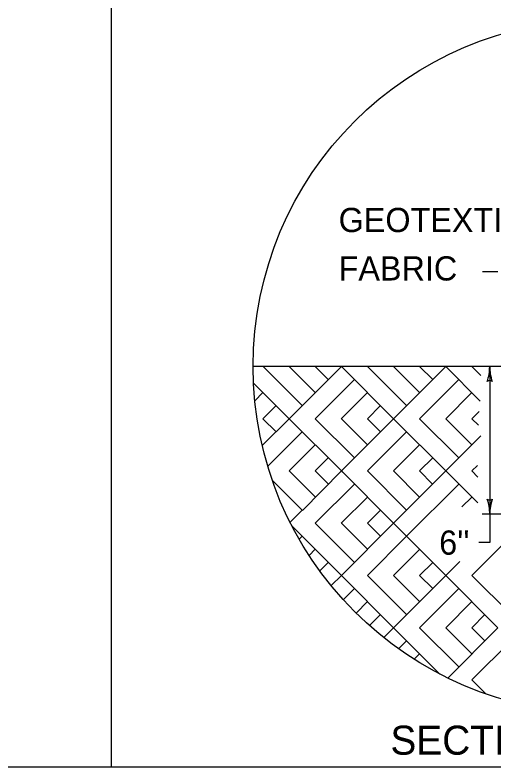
# Model space of a CAD drawing. Extents: x 1007 to 1035.5, y 1000.5 to 1021.5.
# Drawn here: x 1026.7 to 1030.66, y 1009 to 1015.21 of the extents above; entities that cross this region are included whole.
import ezdxf

# ---------------------------------------------------------------- set-up
doc = ezdxf.new("R2010")
doc.units = 0
doc.layers.add('1', color=7, linetype='Continuous')

msp = doc.modelspace()

# ---------------------------------------------------------------- linework, layer by layer
at = {"layer": '1'}
for p, q in [((1027.5, 1021.5), (1027.5, 1009)), ((1030.6934, 1013.0881), (1030.5684, 1013.0881)), ((1031.1274, 1012.308), (1028.6717, 1012.308)), ((1028.7537, 1012.308), (1029.0774, 1011.9843)), ((1028.9693, 1011.8765), (1029.4013, 1012.308)), ((1028.9693, 1011.8765), (1029.4013, 1012.308)), ((1028.9693, 1012.308), (1029.1853, 1012.092)), ((1029.1853, 1012.308), (1029.2932, 1012.2)), ((1029.4013, 1012.308), (1029.8327, 1011.8765)), ((1029.4013, 1012.308), (1029.8327, 1011.8765)), ((1029.617, 1012.308), (1029.9407, 1011.9843)), ((1029.8327, 1011.8765), (1030.2645, 1012.308)), ((1029.8327, 1012.308), (1030.0485, 1012.092)), ((1030.0485, 1012.308), (1030.1565, 1012.2)), ((1030.2644, 1012.308), (1030.55, 1012.0223)), ((1030.4802, 1012.308), (1030.5541, 1012.2341)), ((1030.6274, 1012.308), (1030.6274, 1011.0875)), ((1028.6749, 1012.1708), (1028.9693, 1011.8765)), ((1029.1853, 1011.8765), (1029.5088, 1012.2)), ((1029.1853, 1011.8765), (1029.5088, 1012.2)), ((1030.0485, 1011.8765), (1030.3722, 1012.2002)), ((1028.6858, 1012.0247), (1028.7536, 1012.0923)), ((1029.4008, 1011.8765), (1029.6169, 1012.0923)), ((1029.4008, 1011.8765), (1029.6169, 1012.0923)), ((1030.2641, 1011.8765), (1030.48, 1012.0924)), ((1028.7536, 1011.8765), (1028.8617, 1011.9843)), ((1029.6169, 1011.8765), (1029.7246, 1011.9843)), ((1029.6169, 1011.8765), (1029.7246, 1011.9843)), ((1030.4799, 1011.8765), (1030.5391, 1011.9355)), ((1028.7475, 1011.6542), (1028.9693, 1011.8765)), ((1028.7536, 1011.8765), (1028.8617, 1011.7683)), ((1028.9693, 1011.8765), (1029.4013, 1011.4448)), ((1029.1854, 1011.8765), (1029.5088, 1011.5528)), ((1029.4013, 1011.4448), (1029.8327, 1011.8765)), ((1029.4013, 1011.4448), (1029.8327, 1011.8765)), ((1029.4013, 1011.8765), (1029.6169, 1011.6605)), ((1029.6169, 1011.8765), (1029.7246, 1011.7683)), ((1029.8327, 1011.8765), (1030.2645, 1011.4448)), ((1029.8327, 1011.8765), (1030.2645, 1011.4448)), ((1030.0486, 1011.8765), (1030.3722, 1011.5528)), ((1030.2641, 1011.8765), (1030.4798, 1011.6603)), ((1030.4799, 1011.8765), (1030.5344, 1011.8219)), ((1028.7932, 1011.4839), (1029.0774, 1011.7683)), ((1029.617, 1011.4448), (1029.9407, 1011.7683)), ((1029.617, 1011.4448), (1029.9407, 1011.7683)), ((1030.4798, 1011.6604), (1030.5555, 1011.7362)), ((1028.9693, 1011.4448), (1029.1853, 1011.6605)), ((1029.8327, 1011.4448), (1030.0485, 1011.6605)), ((1029.8327, 1011.4448), (1030.0485, 1011.6605)), ((1029.8328, 1011.013), (1030.4798, 1011.6603)), ((1029.1853, 1011.4448), (1029.2932, 1011.5528)), ((1030.0485, 1011.4448), (1030.1565, 1011.5528)), ((1030.0485, 1011.4448), (1030.1565, 1011.5528)), ((1030.4803, 1011.4448), (1030.5263, 1011.4908)), ((1028.9693, 1011.4448), (1029.1863, 1011.2279)), ((1029.0788, 1011.1195), (1029.4013, 1011.4448)), ((1029.1853, 1011.4448), (1029.2938, 1011.3363)), ((1029.4012, 1011.4447), (1029.8326, 1011.0133)), ((1029.4013, 1011.4448), (1029.4116, 1011.4344)), ((1029.617, 1011.4448), (1029.9408, 1011.121)), ((1029.8327, 1011.4448), (1030.0477, 1011.228)), ((1030.0485, 1011.4448), (1030.156, 1011.3364)), ((1030.2643, 1011.4447), (1030.5287, 1011.1803)), ((1030.4803, 1011.4448), (1030.5306, 1011.3943)), ((1028.8305, 1011.3683), (1029.0773, 1011.121)), ((1029.1853, 1011.0132), (1029.509, 1011.3368)), ((1029.9406, 1010.9053), (1030.3722, 1011.3368)), ((1029.4008, 1011.0132), (1029.6168, 1011.2291)), ((1030.3979, 1011.1472), (1030.4798, 1011.2292)), ((1028.9773, 1011.021), (1029.0773, 1011.121)), ((1029.6169, 1011.0132), (1029.7248, 1011.1211)), ((1029.8327, 1011.0132), (1029.9128, 1011.0932)), ((1031.0503, 1011.0875), (1030.5659, 1011.0875)), ((1030.6284, 1011.0875), (1030.6284, 1010.8532)), ((1028.9938, 1010.9889), (1029.4013, 1010.5816)), ((1029.1854, 1011.0132), (1029.5089, 1010.6893)), ((1029.4013, 1010.5816), (1029.8325, 1011.0132)), ((1029.4013, 1011.0132), (1029.6169, 1010.7975)), ((1029.6169, 1011.0132), (1029.7248, 1010.9053)), ((1029.8325, 1011.0132), (1030.2646, 1010.5817)), ((1029.053, 1010.8808), (1029.0774, 1010.9052)), ((1029.617, 1010.5816), (1029.9408, 1010.905)), ((1030.4803, 1010.5816), (1030.8038, 1010.9052)), ((1030.6284, 1010.8532), (1030.5371, 1010.8532)), ((1029.1348, 1010.7473), (1029.1853, 1010.7975)), ((1029.8327, 1010.5816), (1030.0485, 1010.7974)), ((1029.2229, 1010.6193), (1029.2932, 1010.6895)), ((1030.0485, 1010.5816), (1030.1565, 1010.6895)), ((1030.0485, 1010.5816), (1030.1565, 1010.6895)), ((1030.2645, 1010.5816), (1030.3805, 1010.6977)), ((1029.3171, 1010.4974), (1029.4013, 1010.5816)), ((1029.4013, 1010.5816), (1029.8327, 1010.1499)), ((1029.617, 1010.5816), (1029.9407, 1010.258)), ((1029.8327, 1010.1499), (1030.2646, 1010.5817)), ((1029.8327, 1010.5816), (1030.0485, 1010.3658)), ((1030.0485, 1010.5816), (1030.1565, 1010.4737)), ((1030.2645, 1010.5816), (1030.6958, 1010.1499)), ((1030.4803, 1010.5816), (1030.8038, 1010.258)), ((1029.417, 1010.3817), (1029.5088, 1010.4737)), ((1030.0485, 1010.1499), (1030.3722, 1010.4737)), ((1029.5225, 1010.2716), (1029.6169, 1010.3658)), ((1030.2641, 1010.1499), (1030.4798, 1010.3658)), ((1029.634, 1010.1673), (1029.7246, 1010.258)), ((1030.4798, 1010.1499), (1030.5879, 1010.258)), ((1029.7513, 1010.0685), (1029.8327, 1010.1499)), ((1029.8327, 1010.1499), (1030.2152, 1009.7674)), ((1030.0486, 1010.1499), (1030.3722, 1009.8262)), ((1030.2641, 1010.1499), (1030.4798, 1009.9341)), ((1030.2804, 1009.7345), (1030.6958, 1010.1499)), ((1030.4798, 1010.1499), (1030.5879, 1010.0423)), ((1029.8743, 1009.9758), (1029.9407, 1010.0423)), ((1030.4803, 1009.7185), (1030.8038, 1010.0423)), ((1030.0033, 1009.8892), (1030.0485, 1009.9343)), ((1030.4803, 1009.7185), (1030.5944, 1009.6041)), ((1007, 1009), (1035.5, 1009))]:
    msp.add_line(p, q, dxfattribs=at)
msp.add_circle((1031.5344, 1012.308), 2.8626, dxfattribs=at)
for centre, radius, start, end in [((1030.2365, 1012.308), 0.3909, 341.34716, 359.99389), ((1031.0184, 1012.308), 0.3909, 179.98778, 180), ((1031.0184, 1012.308), 0.3909, 180, 198.66878), ((1030.6274, 1012.1593), 0.0313, 48.7746, 130.89129), ((1030.6285, 1011.2362), 0.0313, 228.7746, 310.89129), ((1030.2375, 1011.0875), 0.3909, 0, 18.66878), ((1031.0194, 1011.0875), 0.3909, 161.34716, 179.99389), ((1030.2375, 1011.0875), 0.3909, 359.98778, 0)]:
    msp.add_arc(centre, radius, start, end, dxfattribs=at)

# ---------------------------------------------------------------- texts
for s, height, p in [('GEOTEXTILE', 0.2, (1029.3786, 1013.4177)), ('FABRIC', 0.2, (1029.3786, 1013.0177)), ("6''", 0.2, (1030.2099, 1010.7533)), ('SECTIONAL DETAIL', 0.24, (1029.8068, 1009.1013))]:
    msp.add_text(s, height=height, dxfattribs=at).set_placement(p)

doc.saveas('drawing.dxf')
